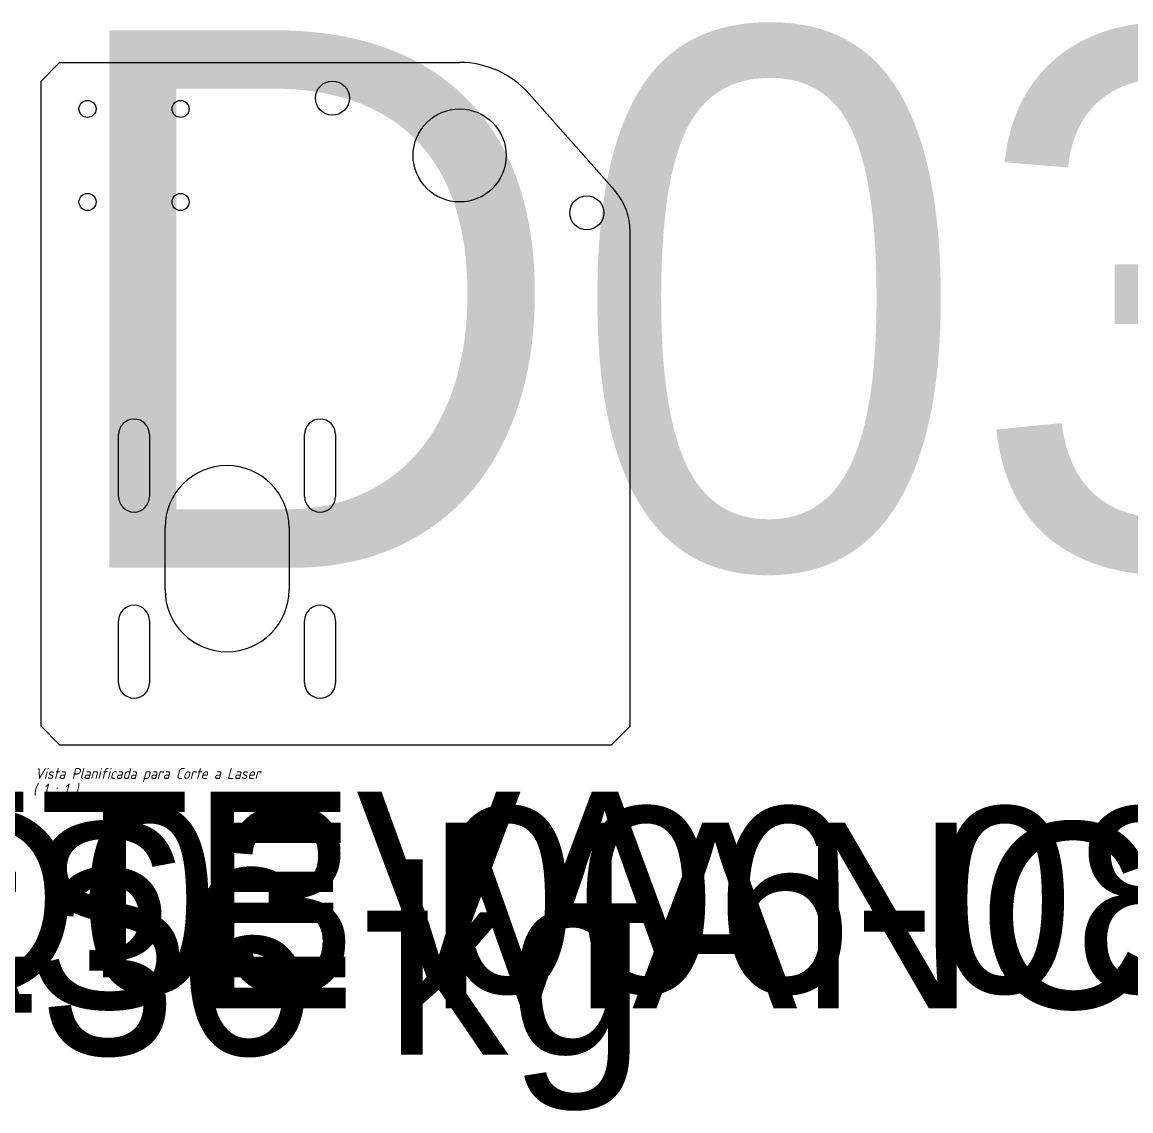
# Model space of a CAD drawing. Header units: millimetres. Extents: x 0 to 2286, y -63 to 297.
# Drawn here: x 214 to 571.5, y -63.4 to 287.6 of the extents above; entities that cross this region are included whole.
import ezdxf
from ezdxf.enums import TextEntityAlignment as Align

# ---------------------------------------------------------------- set-up
doc = ezdxf.new("R2018")
doc.units = ezdxf.units.MM
for name, color, linetype, lineweight in [('Borda Título (ABNT)', 7, 'Continuous', 50), ('Note (ABNT)', 7, 'Continuous', 18), ('Visible (ABNT)', 7, 'Continuous', 13)]:
    doc.layers.add(name, color=color, linetype=linetype, lineweight=lineweight)
doc.styles.add('Estilo de texto286', font='')
doc.styles.get("Standard").update_dxf_attribs({"font": ''})
doc.styles.add('Texto Bloco 2.00 (ABNT)', font='GOTHICI.TTF')
doc.styles.get('Estilo de texto286').set_extended_font_data('ISOCP_IV50', italic=True, bold=True)
doc.styles.get('Standard').set_extended_font_data('ISOCP_IV50', italic=True)

# ---------------------------------------------------------------- blocks, each defined once
blk = doc.blocks.new('Bordas A4 ABNT')
at = {"layer": 'Borda Título (ABNT)', "color": 7, "lineweight": 30, "flags": 104}
blk.add_attdef('NÚMERO_DA_PEÇA', text='', height=5, dxfattribs=at).set_placement((30, 285), align=Align.MIDDLE_LEFT)
blk = doc.blocks.new('Blocos de títulos A3_A4 ABNT')
at = {"layer": 'Borda Título (ABNT)', "style": 'Texto Bloco 2.00 (ABNT)'}
for tag, p in [('EMPRESA', (120.92, 285.42)), ('AUTOR', (54.79, 280.42)), ('DATA_DE_CRIAÇÃO', (88.79, 280.42)), ('VERIFICADO_POR', (54.79, 275.42)), ('DATA_DE_APROVAÇÃO_DA_ENG.', (88.79, 275.42)), ('DATA_DE_APROVAÇÃO_PELA_MFG', (88.79, 270.42)), ('MFG_(Manufacturing_Industry_Group)_APROVADO_POR', (54.79, 270.42))]:
    blk.add_attdef(tag, text='', height=2, dxfattribs=at).set_placement(p, align=Align.MIDDLE_LEFT)
at = {"layer": 'Borda Título (ABNT)', "lineweight": 30, "flags": 104}
for tag, p in [('TÍTULO', (120.92, 280.42)), ('NÚMERO_DA_PEÇA', (120.92, 275.42)), ('DESCRIÇÃO', (120.92, 270.42)), ('NÚMERO_DE_REVISÃO', (120.92, 265.42)), ('MASSA\\P3;', (120.92, 255.42))]:
    blk.add_attdef(tag, text='', height=2, dxfattribs=at).set_placement(p, align=Align.MIDDLE_LEFT)
at = {"layer": 'Borda Título (ABNT)', "style": 'Texto Bloco 2.00 (ABNT)'}
for tag, p in [('Escala_da_vista_inicial', (189.54, 260.42)), ('Tamanho_de_folha', (207.04, 260.42))]:
    blk.add_attdef(tag, text='', height=2, dxfattribs=at).set_placement(p, align=Align.MIDDLE_CENTER)

msp = doc.modelspace()

# ---------------------------------------------------------------- linework, layer by layer
at = {"layer": 'Visible (ABNT)'}
for p, q in [((220.06, 268.6065), (226.06, 274.6065)), ((226.06, 274.6065), (355.046, 274.6065)), ((220.06, 60.6065), (220.06, 268.6065)), ((377.5147, 264.4851), (405.0391, 233.3744)), ((410.06, 60.6065), (410.06, 220.122)), ((245.06, 134.6065), (245.06, 154.6065)), ((255.06, 154.6065), (255.06, 134.6065)), ((305.06, 134.6065), (305.06, 154.6065)), ((315.06, 154.6065), (315.06, 134.6065)), ((260.06, 104.6065), (260.06, 124.6065)), ((300.06, 124.6065), (300.06, 104.6065)), ((245.06, 74.6065), (245.06, 94.6065)), ((255.06, 94.6065), (255.06, 74.6065)), ((305.06, 74.6065), (305.06, 94.6065)), ((315.06, 94.6065), (315.06, 74.6065)), ((226.06, 54.6065), (220.06, 60.6065)), ((410.06, 60.6065), (404.06, 54.6065)), ((226.06, 54.6065), (404.06, 54.6065))]:
    msp.add_line(p, q, dxfattribs=at)
for centre, radius in [((314.0387, 263.1065), 5.5), ((235.06, 259.6065), 2.75), ((265.06, 259.6065), 2.75), ((355.06, 244.6065), 15), ((235.06, 229.6065), 2.75), ((265.06, 229.6065), 2.75), ((396.0813, 226.1065), 5.5)]:
    msp.add_circle(centre, radius, dxfattribs=at)
for centre, radius, start, end in [((355.046, 244.6065), 30, 41.5, 90), ((390.06, 220.122), 20, 0, 41.5), ((250.06, 154.6065), 5, 0, 180), ((310.06, 154.6065), 5, 0, 180), ((280.06, 124.6065), 20, 0, 180), ((250.06, 134.6065), 5, 180, 0), ((310.06, 134.6065), 5, 180, 0), ((280.06, 104.6065), 20, 180, 0), ((250.06, 94.6065), 5, 0, 180), ((310.06, 94.6065), 5, 0, 180), ((250.06, 74.6065), 5, 180, 0), ((310.06, 74.6065), 5, 180, 0)]:
    msp.add_arc(centre, radius, start, end, dxfattribs=at)

# ---------------------------------------------------------------- block references
ref = msp.add_blockref('Bordas A4 ABNT', (0, 0))
lines = msp.add_mtext('MD03-006-0808-0011', dxfattribs={"layer": 'Borda Título (ABNT)', "color": 7, "insert": (30, 285), "char_height": 173.306316, "attachment_point": 1})
ref.add_attrib('NÚMERO_DA_PEÇA', '', (30, 285), dxfattribs={"flags": 104}).embed_mtext(lines)
ref = msp.add_blockref('Blocos de títulos A3_A4 ABNT', (-12.7888, -240.9155))
lines = msp.add_mtext('BASE MANCAL E MOTOR', dxfattribs={"layer": 'Borda Título (ABNT)', "insert": (108.1266, 29.5), "char_height": 59.87341, "attachment_point": 1})
ref.add_attrib('DESCRIÇÃO', '', (108.1266, 29.5), dxfattribs={"flags": 104}).embed_mtext(lines)
lines = msp.add_mtext('MD03-006-0808-0011', dxfattribs={"layer": 'Borda Título (ABNT)', "insert": (108.1266, 34.5), "char_height": 59.87341, "attachment_point": 1})
ref.add_attrib('NÚMERO_DA_PEÇA', '', (108.1266, 34.5), dxfattribs={"flags": 104}).embed_mtext(lines)
lines = msp.add_mtext('1,436 kg', dxfattribs={"layer": 'Borda Título (ABNT)', "insert": (108.1266, 14.5), "char_height": 59.87341, "attachment_point": 1})
ref.add_attrib('MASSA\\P3;', '', (108.1266, 14.5), dxfattribs={"flags": 104}).embed_mtext(lines)
lines = msp.add_mtext('CETEVA', dxfattribs={"layer": 'Borda Título (ABNT)', "insert": (108.1266, 39.5), "char_height": 59.87341, "attachment_point": 1})
ref.add_attrib('TÍTULO', '', (108.1266, 39.5), dxfattribs={"flags": 104}).embed_mtext(lines)

# ---------------------------------------------------------------- texts
at = {"layer": 'Note (ABNT)', "color": 7, "char_height": 3.5, "attachment_point": 7, "style": 'Estilo de texto286'}
for s, insert in [('Vista Planificada para Corte a Laser', (218.1155, 42.5307)), ('( 1 : 1 )', (217.4855, 38.2041))]:
    msp.add_mtext(s, dxfattribs=dict(at, insert=insert))

doc.saveas('drawing.dxf')
